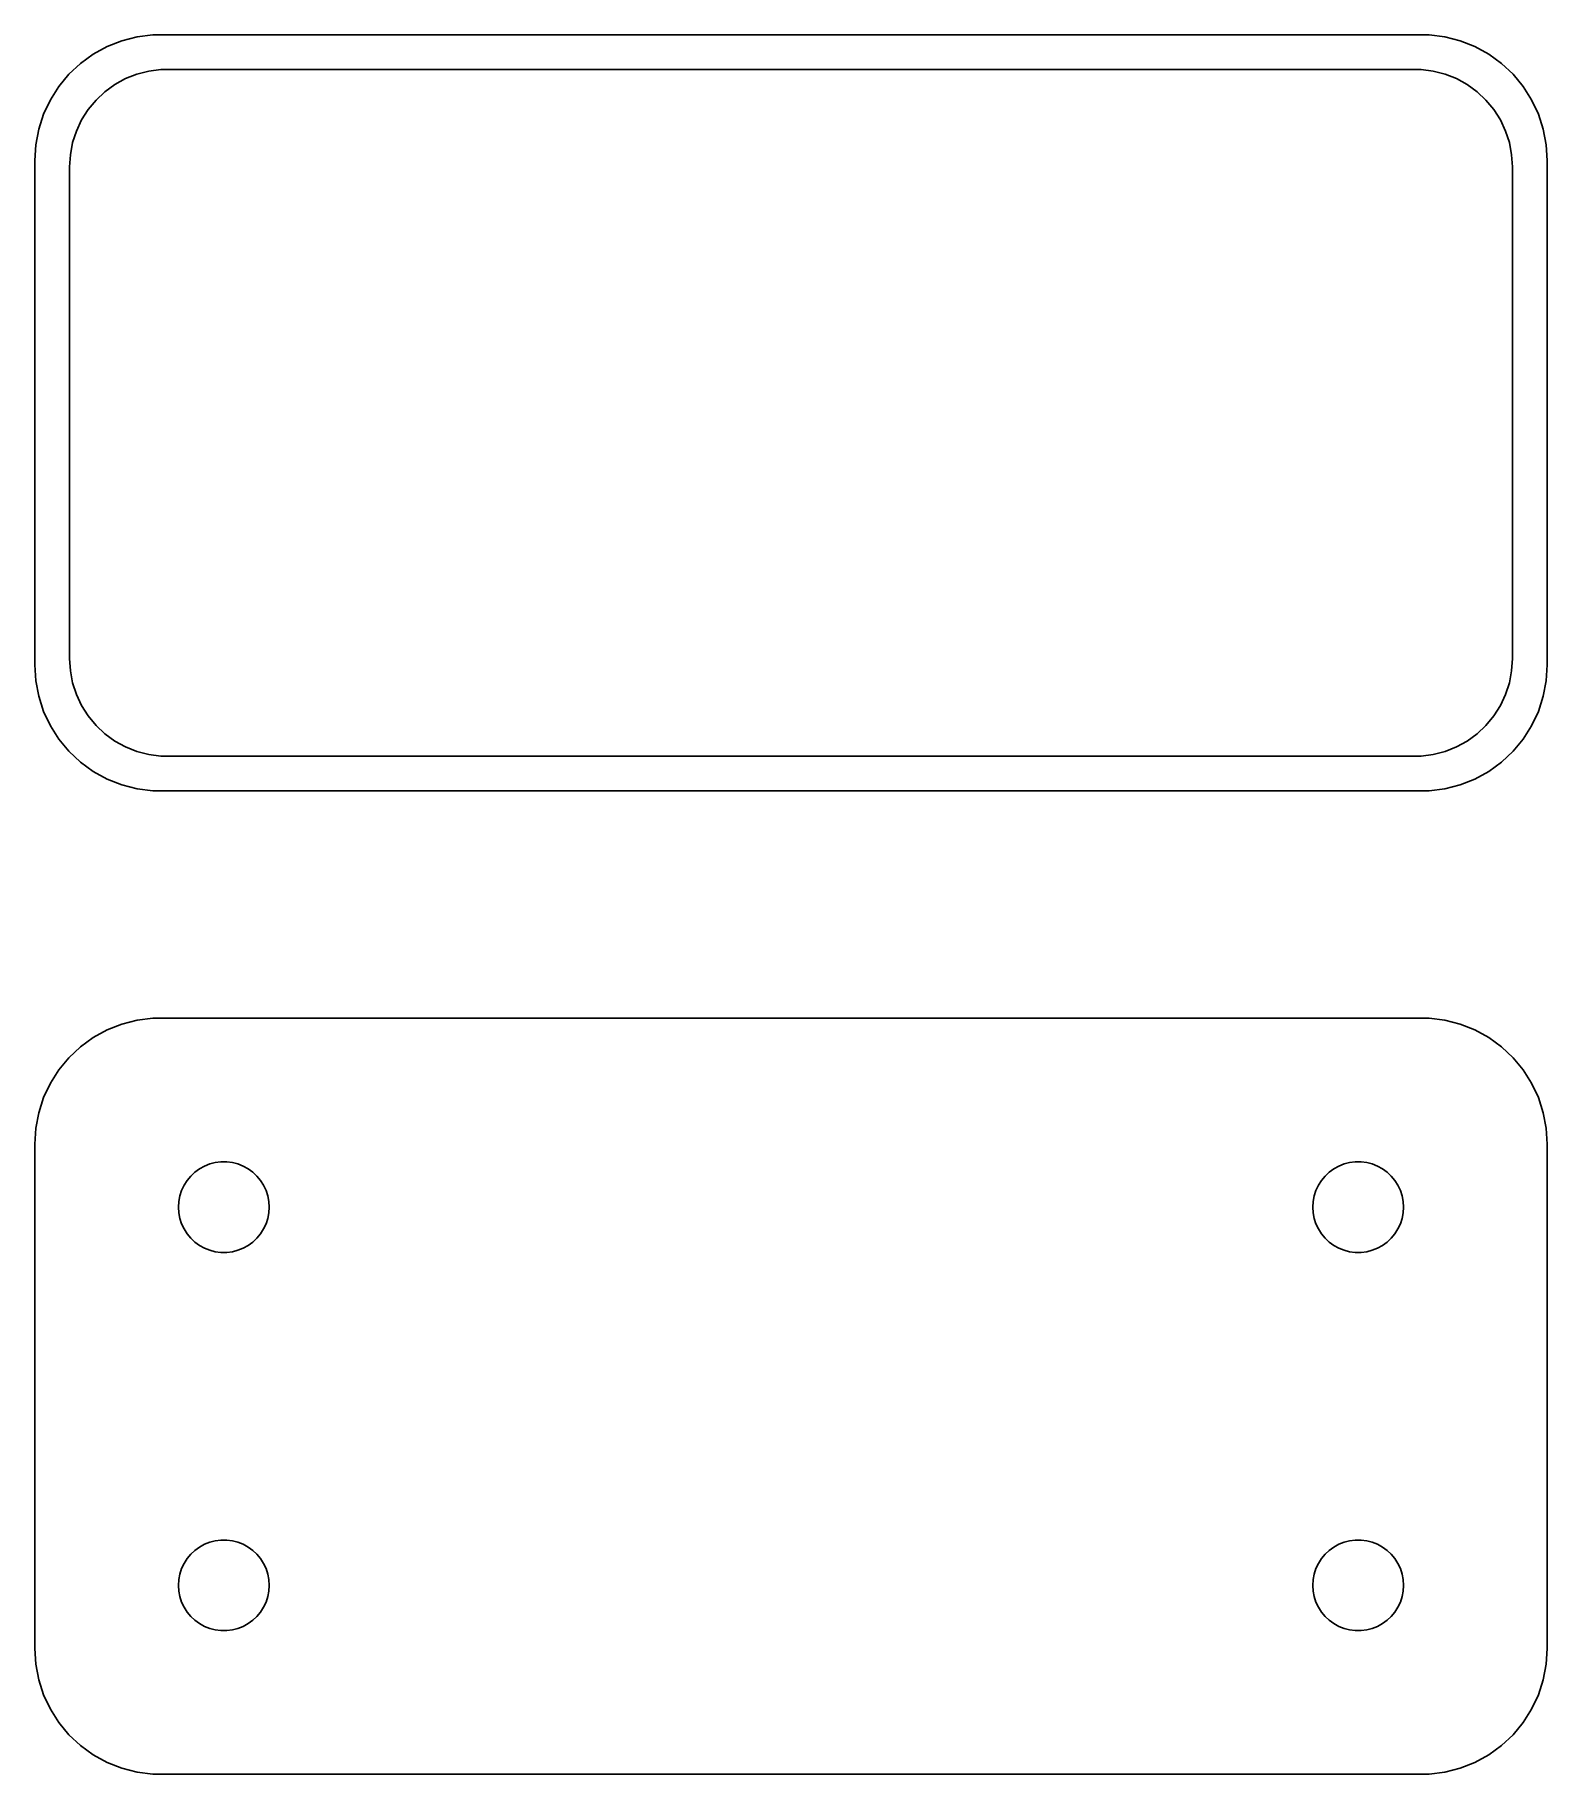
# Model space of a CAD drawing. Header units: metres. Extents: x -30 to 30, y 24 to 93.
import ezdxf

# ---------------------------------------------------------------- set-up
doc = ezdxf.new("R2010")
doc.units = ezdxf.units.M

msp = doc.modelspace()

# ---------------------------------------------------------------- linework, layer by layer
for p, q in [((-27.1289, 92.5241), (-27.6791, 92.2216)), ((-26.5451, 92.7553), (-27.1289, 92.5241)), ((-25.9369, 92.9114), (-26.5451, 92.7553)), ((-25.3139, 92.9901), (-25.9369, 92.9114)), ((25.3139, 92.9901), (-25.3139, 92.9901)), ((25.9369, 92.9114), (25.3139, 92.9901)), ((26.5451, 92.7553), (25.9369, 92.9114)), ((27.1289, 92.5241), (26.5451, 92.7553)), ((27.6791, 92.2216), (27.1289, 92.5241)), ((-28.1871, 91.8526), (-28.6448, 91.4227)), ((-27.6791, 92.2216), (-28.1871, 91.8526)), ((28.1871, 91.8526), (27.6791, 92.2216)), ((28.6448, 91.4227), (28.1871, 91.8526)), ((-28.6448, 91.4227), (-29.0451, 90.9389)), ((-26.8234, 91.0171), (-26.3975, 91.2512)), ((-26.3975, 91.2512), (-25.9457, 91.4301)), ((-25.9457, 91.4301), (-25.4751, 91.5509)), ((-25.4751, 91.5509), (-24.993, 91.6118)), ((-24.993, 91.6118), (24.993, 91.6118)), ((24.993, 91.6118), (25.4751, 91.5509)), ((25.4751, 91.5509), (25.9457, 91.4301)), ((25.9457, 91.4301), (26.3975, 91.2512)), ((26.3975, 91.2512), (26.8234, 91.0171)), ((29.0451, 90.9389), (28.6448, 91.4227)), ((-29.3815, 90.4088), (-29.6489, 89.8406)), ((-29.0451, 90.9389), (-29.3815, 90.4088)), ((-27.8805, 90.0244), (-27.5707, 90.3988)), ((-27.5707, 90.3988), (-27.2165, 90.7315)), ((-27.2165, 90.7315), (-26.8234, 91.0171)), ((26.8234, 91.0171), (27.2165, 90.7315)), ((27.2165, 90.7315), (27.5707, 90.3988)), ((27.5707, 90.3988), (27.8805, 90.0244)), ((29.3815, 90.4088), (29.0451, 90.9389)), ((29.6489, 89.8406), (29.3815, 90.4088)), ((-29.6489, 89.8406), (-29.8429, 89.2434)), ((-28.1408, 89.6141), (-27.8805, 90.0244)), ((27.8805, 90.0244), (28.1408, 89.6141)), ((29.8429, 89.2434), (29.6489, 89.8406)), ((-29.8429, 89.2434), (-29.9606, 88.6267)), ((-28.4979, 88.7123), (-28.3477, 89.1744)), ((-28.3477, 89.1744), (-28.1408, 89.6141)), ((28.1408, 89.6141), (28.3477, 89.1744)), ((28.3477, 89.1744), (28.4979, 88.7123)), ((29.9606, 88.6267), (29.8429, 89.2434)), ((-29.9606, 88.6267), (-30, 88)), ((-28.589, 88.235), (-28.4979, 88.7123)), ((28.4979, 88.7123), (28.589, 88.235)), ((30, 88), (29.9606, 88.6267)), ((-30, 88), (-30, 68)), ((-28.6195, 87.75), (-28.589, 88.235)), ((-28.6195, 68.25), (-28.6195, 87.75)), ((28.589, 88.235), (28.6195, 87.75)), ((28.6195, 87.75), (28.6195, 68.25)), ((30, 68), (30, 88)), ((-30, 68), (-29.9606, 67.3733)), ((-28.589, 67.765), (-28.6195, 68.25)), ((-28.4979, 67.2877), (-28.589, 67.765)), ((28.589, 67.765), (28.4979, 67.2877)), ((28.6195, 68.25), (28.589, 67.765)), ((29.9606, 67.3733), (30, 68)), ((-29.9606, 67.3733), (-29.8429, 66.7566)), ((-28.3477, 66.8256), (-28.4979, 67.2877)), ((28.4979, 67.2877), (28.3477, 66.8256)), ((29.8429, 66.7566), (29.9606, 67.3733)), ((-29.8429, 66.7566), (-29.6489, 66.1594)), ((-28.1408, 66.3859), (-28.3477, 66.8256)), ((-27.8805, 65.9756), (-28.1408, 66.3859)), ((28.1408, 66.3859), (27.8805, 65.9756)), ((28.3477, 66.8256), (28.1408, 66.3859)), ((29.6489, 66.1594), (29.8429, 66.7566)), ((-29.6489, 66.1594), (-29.3815, 65.5912)), ((-29.3815, 65.5912), (-29.0451, 65.0611)), ((-27.5707, 65.6012), (-27.8805, 65.9756)), ((-27.2165, 65.2685), (-27.5707, 65.6012)), ((27.5707, 65.6012), (27.2165, 65.2685)), ((27.8805, 65.9756), (27.5707, 65.6012)), ((29.0451, 65.0611), (29.3815, 65.5912)), ((29.3815, 65.5912), (29.6489, 66.1594)), ((-29.0451, 65.0611), (-28.6448, 64.5773)), ((-26.8234, 64.9829), (-27.2165, 65.2685)), ((-26.3975, 64.7488), (-26.8234, 64.9829)), ((26.8234, 64.9829), (26.3975, 64.7488)), ((27.2165, 65.2685), (26.8234, 64.9829)), ((28.6448, 64.5773), (29.0451, 65.0611)), ((-28.6448, 64.5773), (-28.1871, 64.1474)), ((-25.9457, 64.5699), (-26.3975, 64.7488)), ((-25.4751, 64.4491), (-25.9457, 64.5699)), ((-24.993, 64.3882), (-25.4751, 64.4491)), ((24.993, 64.3882), (-24.993, 64.3882)), ((25.4751, 64.4491), (24.993, 64.3882)), ((25.9457, 64.5699), (25.4751, 64.4491)), ((26.3975, 64.7488), (25.9457, 64.5699)), ((28.1871, 64.1474), (28.6448, 64.5773)), ((-28.1871, 64.1474), (-27.6791, 63.7784)), ((-27.6791, 63.7784), (-27.1289, 63.4759)), ((-27.1289, 63.4759), (-26.5451, 63.2447)), ((26.5451, 63.2447), (27.1289, 63.4759)), ((27.1289, 63.4759), (27.6791, 63.7784)), ((27.6791, 63.7784), (28.1871, 64.1474)), ((-26.5451, 63.2447), (-25.9369, 63.0886)), ((-25.9369, 63.0886), (-25.3139, 63.0099)), ((-25.3139, 63.0099), (25.3139, 63.0099)), ((25.3139, 63.0099), (25.9369, 63.0886)), ((25.9369, 63.0886), (26.5451, 63.2447)), ((-25.9369, 53.9114), (-26.5451, 53.7553)), ((-25.3139, 53.9901), (-25.9369, 53.9114)), ((25.3139, 53.9901), (-25.3139, 53.9901)), ((25.9369, 53.9114), (25.3139, 53.9901)), ((26.5451, 53.7553), (25.9369, 53.9114)), ((-27.6791, 53.2216), (-28.1871, 52.8526)), ((-27.1289, 53.5241), (-27.6791, 53.2216)), ((-26.5451, 53.7553), (-27.1289, 53.5241)), ((27.1289, 53.5241), (26.5451, 53.7553)), ((27.6791, 53.2216), (27.1289, 53.5241)), ((28.1871, 52.8526), (27.6791, 53.2216)), ((-28.1871, 52.8526), (-28.6448, 52.4227)), ((28.6448, 52.4227), (28.1871, 52.8526)), ((-29.0451, 51.9389), (-29.3815, 51.4088)), ((-28.6448, 52.4227), (-29.0451, 51.9389)), ((29.0451, 51.9389), (28.6448, 52.4227)), ((29.3815, 51.4088), (29.0451, 51.9389)), ((-29.3815, 51.4088), (-29.6489, 50.8406)), ((29.6489, 50.8406), (29.3815, 51.4088)), ((-29.6489, 50.8406), (-29.8429, 50.2434)), ((29.8429, 50.2434), (29.6489, 50.8406)), ((-29.8429, 50.2434), (-29.9606, 49.6267)), ((29.9606, 49.6267), (29.8429, 50.2434)), ((-29.9606, 49.6267), (-30, 49)), ((-30, 49), (-30, 29)), ((30, 49), (29.9606, 49.6267)), ((30, 29), (30, 49)), ((-22.8373, 48.2681), (-22.613, 48.2964)), ((-22.613, 48.2964), (-22.387, 48.2964)), ((-22.387, 48.2964), (-22.1627, 48.2681)), ((22.1627, 48.2681), (22.387, 48.2964)), ((22.387, 48.2964), (22.613, 48.2964)), ((22.613, 48.2964), (22.8373, 48.2681)), ((-23.9562, 47.558), (-23.8121, 47.7322)), ((-23.8121, 47.7322), (-23.6474, 47.8869)), ((-23.6474, 47.8869), (-23.4645, 48.0198)), ((-23.4645, 48.0198), (-23.2664, 48.1287)), ((-23.2664, 48.1287), (-23.0562, 48.2119)), ((-23.0562, 48.2119), (-22.8373, 48.2681)), ((-22.1627, 48.2681), (-21.9438, 48.2119)), ((-21.9438, 48.2119), (-21.7336, 48.1287)), ((-21.7336, 48.1287), (-21.5355, 48.0198)), ((-21.5355, 48.0198), (-21.3526, 47.8869)), ((-21.3526, 47.8869), (-21.1879, 47.7322)), ((-21.1879, 47.7322), (-21.0438, 47.558)), ((21.0438, 47.558), (21.1879, 47.7322)), ((21.1879, 47.7322), (21.3526, 47.8869)), ((21.3526, 47.8869), (21.5355, 48.0198)), ((21.5355, 48.0198), (21.7336, 48.1287)), ((21.7336, 48.1287), (21.9438, 48.2119)), ((21.9438, 48.2119), (22.1627, 48.2681)), ((22.8373, 48.2681), (23.0562, 48.2119)), ((23.0562, 48.2119), (23.2664, 48.1287)), ((23.2664, 48.1287), (23.4645, 48.0198)), ((23.4645, 48.0198), (23.6474, 47.8869)), ((23.6474, 47.8869), (23.8121, 47.7322)), ((23.8121, 47.7322), (23.9562, 47.558)), ((-24.2858, 46.7256), (-24.2434, 46.9476)), ((-24.2434, 46.9476), (-24.1736, 47.1626)), ((-24.1736, 47.1626), (-24.0773, 47.3671)), ((-24.0773, 47.3671), (-23.9562, 47.558)), ((-21.0438, 47.558), (-20.9226, 47.3671)), ((-20.9226, 47.3671), (-20.8264, 47.1626)), ((-20.8264, 47.1626), (-20.7565, 46.9476)), ((-20.7565, 46.9476), (-20.7142, 46.7256)), ((20.7142, 46.7256), (20.7565, 46.9476)), ((20.7565, 46.9476), (20.8264, 47.1626)), ((20.8264, 47.1626), (20.9226, 47.3671)), ((20.9226, 47.3671), (21.0438, 47.558)), ((23.9562, 47.558), (24.0773, 47.3671)), ((24.0773, 47.3671), (24.1736, 47.1626)), ((24.1736, 47.1626), (24.2434, 46.9476)), ((24.2434, 46.9476), (24.2858, 46.7256)), ((-24.3, 46.5), (-24.2858, 46.7256)), ((-24.2858, 46.2744), (-24.3, 46.5)), ((-24.2434, 46.0524), (-24.2858, 46.2744)), ((-20.7142, 46.2744), (-20.7565, 46.0524)), ((-20.7142, 46.7256), (-20.7, 46.5)), ((-20.7, 46.5), (-20.7142, 46.2744)), ((20.7, 46.5), (20.7142, 46.7256)), ((20.7142, 46.2744), (20.7, 46.5)), ((20.7565, 46.0524), (20.7142, 46.2744)), ((24.2858, 46.2744), (24.2434, 46.0524)), ((24.2858, 46.7256), (24.3, 46.5)), ((24.3, 46.5), (24.2858, 46.2744)), ((-24.1736, 45.8374), (-24.2434, 46.0524)), ((-24.0773, 45.6328), (-24.1736, 45.8374)), ((-23.9562, 45.442), (-24.0773, 45.6328)), ((-20.9226, 45.6328), (-21.0438, 45.442)), ((-20.8264, 45.8374), (-20.9226, 45.6328)), ((-20.7565, 46.0524), (-20.8264, 45.8374)), ((20.8264, 45.8374), (20.7565, 46.0524)), ((20.9226, 45.6328), (20.8264, 45.8374)), ((21.0438, 45.442), (20.9226, 45.6328)), ((24.0773, 45.6328), (23.9562, 45.442)), ((24.1736, 45.8374), (24.0773, 45.6328)), ((24.2434, 46.0524), (24.1736, 45.8374)), ((-23.8121, 45.2678), (-23.9562, 45.442)), ((-23.6474, 45.1131), (-23.8121, 45.2678)), ((-23.4645, 44.9802), (-23.6474, 45.1131)), ((-23.2664, 44.8713), (-23.4645, 44.9802)), ((-23.0562, 44.7881), (-23.2664, 44.8713)), ((-21.7336, 44.8713), (-21.9438, 44.7881)), ((-21.5355, 44.9802), (-21.7336, 44.8713)), ((-21.3526, 45.1131), (-21.5355, 44.9802)), ((-21.1879, 45.2678), (-21.3526, 45.1131)), ((-21.0438, 45.442), (-21.1879, 45.2678)), ((21.1879, 45.2678), (21.0438, 45.442)), ((21.3526, 45.1131), (21.1879, 45.2678)), ((21.5355, 44.9802), (21.3526, 45.1131)), ((21.7336, 44.8713), (21.5355, 44.9802)), ((21.9438, 44.7881), (21.7336, 44.8713)), ((23.2664, 44.8713), (23.0562, 44.7881)), ((23.4645, 44.9802), (23.2664, 44.8713)), ((23.6474, 45.1131), (23.4645, 44.9802)), ((23.8121, 45.2678), (23.6474, 45.1131)), ((23.9562, 45.442), (23.8121, 45.2678)), ((-22.8373, 44.7319), (-23.0562, 44.7881)), ((-22.613, 44.7036), (-22.8373, 44.7319)), ((-22.387, 44.7036), (-22.613, 44.7036)), ((-22.1627, 44.7319), (-22.387, 44.7036)), ((-21.9438, 44.7881), (-22.1627, 44.7319)), ((22.1627, 44.7319), (21.9438, 44.7881)), ((22.387, 44.7036), (22.1627, 44.7319)), ((22.613, 44.7036), (22.387, 44.7036)), ((22.8373, 44.7319), (22.613, 44.7036)), ((23.0562, 44.7881), (22.8373, 44.7319)), ((-23.4645, 33.0198), (-23.2664, 33.1287)), ((-23.2664, 33.1287), (-23.0562, 33.2119)), ((-23.0562, 33.2119), (-22.8373, 33.2681)), ((-22.8373, 33.2681), (-22.613, 33.2964)), ((-22.613, 33.2964), (-22.387, 33.2964)), ((-22.387, 33.2964), (-22.1627, 33.2681)), ((-22.1627, 33.2681), (-21.9438, 33.2119)), ((-21.9438, 33.2119), (-21.7336, 33.1287)), ((-21.7336, 33.1287), (-21.5355, 33.0198)), ((21.5355, 33.0198), (21.7336, 33.1287)), ((21.7336, 33.1287), (21.9438, 33.2119)), ((21.9438, 33.2119), (22.1627, 33.2681)), ((22.1627, 33.2681), (22.387, 33.2964)), ((22.387, 33.2964), (22.613, 33.2964)), ((22.613, 33.2964), (22.8373, 33.2681)), ((22.8373, 33.2681), (23.0562, 33.2119)), ((23.0562, 33.2119), (23.2664, 33.1287)), ((23.2664, 33.1287), (23.4645, 33.0198)), ((-24.0773, 32.3672), (-23.9562, 32.558)), ((-23.9562, 32.558), (-23.8121, 32.7322)), ((-23.8121, 32.7322), (-23.6474, 32.8869)), ((-23.6474, 32.8869), (-23.4645, 33.0198)), ((-21.5355, 33.0198), (-21.3526, 32.8869)), ((-21.3526, 32.8869), (-21.1879, 32.7322)), ((-21.1879, 32.7322), (-21.0438, 32.558)), ((-21.0438, 32.558), (-20.9226, 32.3672)), ((20.9226, 32.3672), (21.0438, 32.558)), ((21.0438, 32.558), (21.1879, 32.7322)), ((21.1879, 32.7322), (21.3526, 32.8869)), ((21.3526, 32.8869), (21.5355, 33.0198)), ((23.4645, 33.0198), (23.6474, 32.8869)), ((23.6474, 32.8869), (23.8121, 32.7322)), ((23.8121, 32.7322), (23.9562, 32.558)), ((23.9562, 32.558), (24.0773, 32.3672)), ((-24.2858, 31.7256), (-24.2434, 31.9476)), ((-24.2434, 31.9476), (-24.1736, 32.1626)), ((-24.1736, 32.1626), (-24.0773, 32.3672)), ((-20.9226, 32.3672), (-20.8264, 32.1626)), ((-20.8264, 32.1626), (-20.7565, 31.9476)), ((-20.7565, 31.9476), (-20.7142, 31.7256)), ((20.7142, 31.7256), (20.7565, 31.9476)), ((20.7565, 31.9476), (20.8264, 32.1626)), ((20.8264, 32.1626), (20.9226, 32.3672)), ((24.0773, 32.3672), (24.1736, 32.1626)), ((24.1736, 32.1626), (24.2434, 31.9476)), ((24.2434, 31.9476), (24.2858, 31.7256)), ((-24.3, 31.5), (-24.2858, 31.7256)), ((-24.2858, 31.2744), (-24.3, 31.5)), ((-24.2434, 31.0524), (-24.2858, 31.2744)), ((-24.1736, 30.8374), (-24.2434, 31.0524)), ((-20.7565, 31.0524), (-20.8264, 30.8374)), ((-20.7142, 31.2744), (-20.7565, 31.0524)), ((-20.7142, 31.7256), (-20.7, 31.5)), ((-20.7, 31.5), (-20.7142, 31.2744)), ((20.7, 31.5), (20.7142, 31.7256)), ((20.7142, 31.2744), (20.7, 31.5)), ((20.7565, 31.0524), (20.7142, 31.2744)), ((20.8264, 30.8374), (20.7565, 31.0524)), ((24.2434, 31.0524), (24.1736, 30.8374)), ((24.2858, 31.2744), (24.2434, 31.0524)), ((24.2858, 31.7256), (24.3, 31.5)), ((24.3, 31.5), (24.2858, 31.2744)), ((-24.0773, 30.6329), (-24.1736, 30.8374)), ((-23.9562, 30.442), (-24.0773, 30.6329)), ((-23.8121, 30.2678), (-23.9562, 30.442)), ((-21.0438, 30.442), (-21.1879, 30.2678)), ((-20.9226, 30.6329), (-21.0438, 30.442)), ((-20.8264, 30.8374), (-20.9226, 30.6329)), ((20.9226, 30.6329), (20.8264, 30.8374)), ((21.0438, 30.442), (20.9226, 30.6329)), ((21.1879, 30.2678), (21.0438, 30.442)), ((23.9562, 30.442), (23.8121, 30.2678)), ((24.0773, 30.6329), (23.9562, 30.442)), ((24.1736, 30.8374), (24.0773, 30.6329)), ((-23.6474, 30.1131), (-23.8121, 30.2678)), ((-23.4645, 29.9802), (-23.6474, 30.1131)), ((-23.2664, 29.8713), (-23.4645, 29.9802)), ((-23.0562, 29.7881), (-23.2664, 29.8713)), ((-22.8373, 29.7319), (-23.0562, 29.7881)), ((-22.613, 29.7036), (-22.8373, 29.7319)), ((-22.387, 29.7036), (-22.613, 29.7036)), ((-22.1627, 29.7319), (-22.387, 29.7036)), ((-21.9438, 29.7881), (-22.1627, 29.7319)), ((-21.7336, 29.8713), (-21.9438, 29.7881)), ((-21.5355, 29.9802), (-21.7336, 29.8713)), ((-21.3526, 30.1131), (-21.5355, 29.9802)), ((-21.1879, 30.2678), (-21.3526, 30.1131)), ((21.3526, 30.1131), (21.1879, 30.2678)), ((21.5355, 29.9802), (21.3526, 30.1131)), ((21.7336, 29.8713), (21.5355, 29.9802)), ((21.9438, 29.7881), (21.7336, 29.8713)), ((22.1627, 29.7319), (21.9438, 29.7881)), ((22.387, 29.7036), (22.1627, 29.7319)), ((22.613, 29.7036), (22.387, 29.7036)), ((22.8373, 29.7319), (22.613, 29.7036)), ((23.0562, 29.7881), (22.8373, 29.7319)), ((23.2664, 29.8713), (23.0562, 29.7881)), ((23.4645, 29.9802), (23.2664, 29.8713)), ((23.6474, 30.1131), (23.4645, 29.9802)), ((23.8121, 30.2678), (23.6474, 30.1131)), ((-30, 29), (-29.9606, 28.3733)), ((29.9606, 28.3733), (30, 29)), ((-29.9606, 28.3733), (-29.8429, 27.7566)), ((29.8429, 27.7566), (29.9606, 28.3733)), ((-29.8429, 27.7566), (-29.6489, 27.1594)), ((29.6489, 27.1594), (29.8429, 27.7566)), ((-29.6489, 27.1594), (-29.3815, 26.5912)), ((29.3815, 26.5912), (29.6489, 27.1594)), ((-29.3815, 26.5912), (-29.0451, 26.0611)), ((29.0451, 26.0611), (29.3815, 26.5912)), ((-29.0451, 26.0611), (-28.6448, 25.5773)), ((-28.6448, 25.5773), (-28.1871, 25.1474)), ((28.1871, 25.1474), (28.6448, 25.5773)), ((28.6448, 25.5773), (29.0451, 26.0611)), ((-28.1871, 25.1474), (-27.6791, 24.7784)), ((27.6791, 24.7784), (28.1871, 25.1474)), ((-27.6791, 24.7784), (-27.1289, 24.4759)), ((-27.1289, 24.4759), (-26.5451, 24.2447)), ((-26.5451, 24.2447), (-25.9369, 24.0886)), ((25.9369, 24.0886), (26.5451, 24.2447)), ((26.5451, 24.2447), (27.1289, 24.4759)), ((27.1289, 24.4759), (27.6791, 24.7784)), ((-25.9369, 24.0886), (-25.3139, 24.0099)), ((-25.3139, 24.0099), (25.3139, 24.0099)), ((25.3139, 24.0099), (25.9369, 24.0886))]:
    msp.add_line(p, q)

doc.saveas('drawing.dxf')
